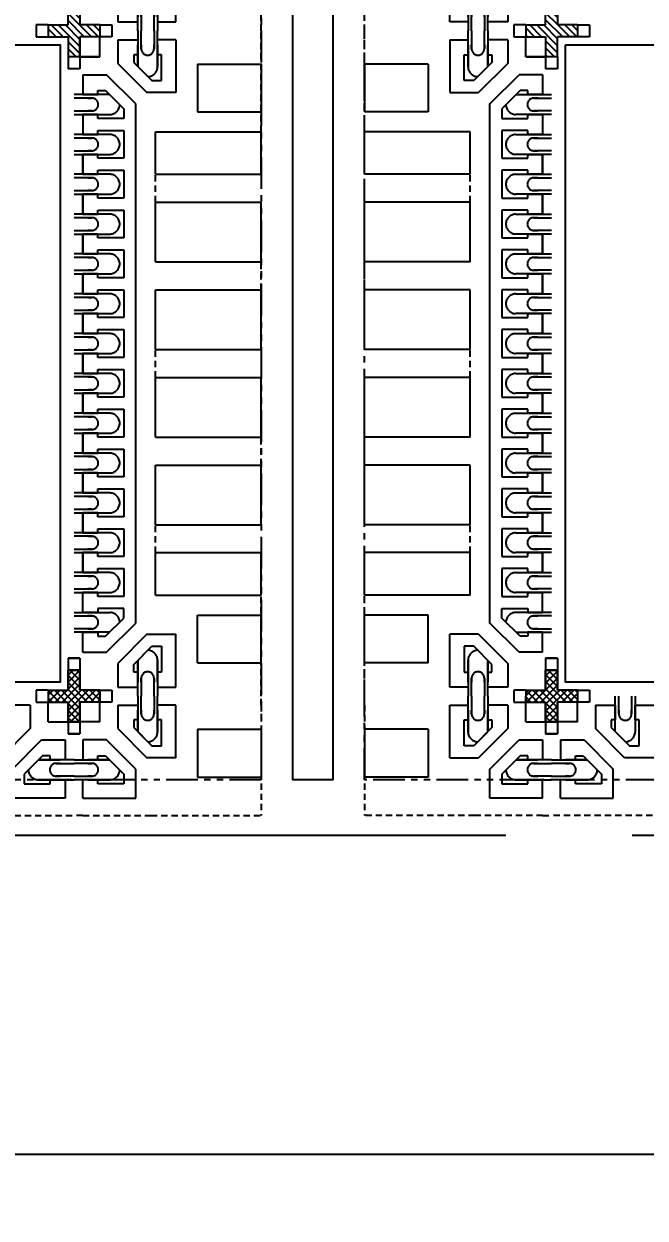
# Model space of a CAD drawing. Extents: x 91 to 778, y 180 to 503.
# Drawn here: x 332.47 to 348.08, y 239.11 to 269.09 of the extents above; entities that cross this region are included whole.
import ezdxf

# ---------------------------------------------------------------- set-up
doc = ezdxf.new("R2010")
doc.units = 0
doc.header["$LTSCALE"] = 12.7
doc.header["$MEASUREMENT"] = 0
doc.header["$PDMODE"] = 2
doc.linetypes.add('HIDDEN', pattern=[0.375, 0.25, -0.125])
doc.linetypes.add('PHANTOM', pattern=[2.5, 1.25, -0.25, 0.25, -0.25, 0.25, -0.25])
doc.layers.get('0').update_dxf_attribs({"linetype": 'CONTINUOUS'})
doc.layers.get('DEFPOINTS').update_dxf_attribs({"linetype": 'CONTINUOUS'})
for name, color, linetype in [('SH-01_DIM', 4, 'CONTINUOUS'), ('SH-01_HATCH', 10, 'CONTINUOUS'), ('SH-01_HIDDEN', 6, 'HIDDEN'), ('SH-01_MISC', 5, 'CONTINUOUS'), ('SH-01_OBJECT', 7, 'CONTINUOUS'), ('SH-01_PHANTOM', 1, 'PHANTOM')]:
    doc.layers.add(name, color=color, linetype=linetype)
doc.styles.get("Standard").update_dxf_attribs({"font": 'simplex.shx', "width": 0.82})
doc.dimstyles.new('STANDARD$0', dxfattribs={"dimtxt": 0.18, "dimasz": 0.18, "dimexe": 0.18, "dimexo": 0.0625, "dimgap": 0.09, "dimtad": 0, "dimtih": 1, "dimtoh": 1, "dimdec": 4, "dimzin": 0, "dimdsep": 46, "dimtxsty": 'STANDARD', "dimcen": 0.09, "dimadec": 0, "dimazin": 0, "dimtfac": 1, "dimtdec": 4, "dimtofl": 0, "dimtmove": 0, "dimatfit": 3, "dimfxl": 1, "dimtolj": 1, "dimtzin": 0, "dimarcsym": 0})

# ---------------------------------------------------------------- blocks, each defined once
blk = doc.blocks.new('_Open30')
at = {"color": 0, "lineweight": -2}
for p, q in [((-1, 0.2679), (0, 0)), ((0, 0), (-1, -0.2679)), ((0, 0), (-1, 0))]:
    blk.add_line(p, q, dxfattribs=at)
blk = doc.blocks.new('*D24')
at = {"layer": 'DEFPOINTS', "color": 0, "ltscale": 0.05, "transparency": 16777216}
for p in [(143.581, 254.717), (731.581, 254.717), (731.581, 212.675)]:
    blk.add_point(p, dxfattribs=at)
at = {"layer": 'SH-01_DIM', "ltscale": 0.05, "transparency": 16777216}
for p, q in [((143.581, 252.177), (143.581, 210.135)), ((731.581, 252.177), (731.581, 210.135)), ((146.756, 212.675), (431.027, 212.675)), ((728.406, 212.675), (442.306, 212.675))]:
    blk.add_line(p, q, dxfattribs=at)
at = {"layer": 'SH-01_DIM', "ltscale": 0.05, "transparency": 16777216, "xscale": 3.175000000000011, "yscale": 3.175000000000011, "zscale": 3.175000000000011, "rotation": 180}
blk.add_blockref('_Open30', (143.581, 212.675), dxfattribs=at)
at = {"layer": 'SH-01_DIM', "ltscale": 0.05, "transparency": 16777216, "xscale": 3.175000000000011, "yscale": 3.175000000000011, "zscale": 3.175000000000011}
blk.add_blockref('_Open30', (731.581, 212.675), dxfattribs=at)
at = {"layer": 'SH-01_DIM', "ltscale": 0.05, "transparency": 16777216, "insert": (436.666, 212.675), "char_height": 1.524, "attachment_point": 5}
blk.add_mtext('\\A1;MOLD AREA\\P 294.0000', dxfattribs=at)
blk = doc.blocks.new('*D70')
at = {"layer": 'DEFPOINTS', "color": 0, "ltscale": 0.05, "transparency": 16777216}
for p in [(145.331, 250.117), (729.831, 250.117), (729.831, 224.936)]:
    blk.add_point(p, dxfattribs=at)
at = {"layer": 'SH-01_DIM', "ltscale": 0.05, "transparency": 16777216}
for p, q in [((145.331, 247.577), (145.331, 222.396)), ((729.831, 247.577), (729.831, 222.396)), ((148.506, 224.936), (425.901, 224.936)), ((726.656, 224.936), (449.26, 224.936))]:
    blk.add_line(p, q, dxfattribs=at)
at = {"layer": 'SH-01_DIM', "ltscale": 0.05, "transparency": 16777216, "xscale": 3.175000000000011, "yscale": 3.175000000000011, "zscale": 3.175000000000011, "rotation": 180}
blk.add_blockref('_Open30', (145.331, 224.936), dxfattribs=at)
at = {"layer": 'SH-01_DIM', "ltscale": 0.05, "transparency": 16777216, "xscale": 3.175000000000011, "yscale": 3.175000000000011, "zscale": 3.175000000000011}
blk.add_blockref('_Open30', (729.831, 224.936), dxfattribs=at)
at = {"layer": 'SH-01_DIM', "ltscale": 0.05, "transparency": 16777216, "insert": (437.581, 224.936), "char_height": 1.524, "attachment_point": 5}
blk.add_mtext('\\A1;SAW SINGULATION AREA\\P 292.2500', dxfattribs=at)
blk = doc.blocks.new('A$C1BE279AF')
at = {"layer": 'SH-01_HATCH', "ltscale": 0.05}
h = blk.add_hatch(dxfattribs=at)
h.set_pattern_fill('ANSI31', color=10)
h.set_pattern_definition([(45, (2.30032, -1.11), (-0.0883883, 0.0883883), [])])
h.paths.add_polyline_path([(1.69, 1.19), (1.19, 1.19), (1.19, 1.69), (0.89, 1.69), (0.89, 1.19), (0.39, 1.19), (0.39, 0.89), (0.89, 0.89), (0.89, 0.39), (1.19, 0.39), (1.19, 0.89), (1.69, 0.89)])
at = {"layer": 'SH-01_HIDDEN'}
for p, q in [((0.89, 1.99), (1.19, 1.99)), ((0.89, 1.99), (0.89, 1.69)), ((1.19, 1.99), (1.19, 1.69)), ((0.09, 1.19), (0.09, 0.89)), ((0.39, 1.19), (0.09, 1.19)), ((1.69, 1.19), (1.99, 1.19)), ((1.99, 1.19), (1.99, 0.89)), ((0.09, 0.89), (0.39, 0.89)), ((1.99, 0.89), (1.69, 0.89)), ((0.89, 0.39), (0.89, 0.09)), ((1.19, 0.39), (1.19, 0.09)), ((0.89, 0.09), (1.19, 0.09))]:
    blk.add_line(p, q, dxfattribs=at)
at = {"layer": 'SH-01_OBJECT'}
for p, q in [((0.89, 1.69), (1.19, 1.69)), ((0.89, 1.69), (0.89, 1.19)), ((1.19, 1.19), (1.19, 1.69)), ((0.39, 1.19), (0.39, 0.89)), ((0.39, 1.19), (0.89, 1.19)), ((1.69, 1.19), (1.19, 1.19)), ((1.69, 1.19), (1.69, 0.89)), ((0.39, 0.89), (0.89, 0.89)), ((0.89, 0.39), (0.89, 0.89)), ((0.89, 0.89), (0.89, 0.89)), ((1.69, 0.89), (1.19, 0.89)), ((1.19, 0.89), (1.19, 0.89)), ((1.19, 0.89), (1.19, 0.39)), ((0.89, 0.39), (1.19, 0.39))]:
    blk.add_line(p, q, dxfattribs=at)
blk = doc.blocks.new('*U12')
at = {"layer": 'SH-01_MISC', "ltscale": 0.05}
blk.add_lwpolyline([(-8, 8), (8, 8), (8, -8), (-8, -8)], close=True, dxfattribs=at)
blk = doc.blocks.new('*U13')
at = {"color": 0, "linetype": 'ByBlock', "lineweight": -2, "transparency": 16777216}
blk.add_blockref('*U12', (167, 0), dxfattribs=at)
blk = doc.blocks.new('*U10')
at = {"layer": 'SH-01_MISC', "ltscale": 0.05}
blk.add_lwpolyline([(-8, 8), (8, 8), (8, -8), (-8, -8)], close=True, dxfattribs=at)
blk = doc.blocks.new('*U11')
at = {"color": 0, "linetype": 'ByBlock', "lineweight": -2, "transparency": 16777216}
blk.add_blockref('*U10', (0, 0), dxfattribs=at)
blk = doc.blocks.new('A$C6C8170C2')
at = {"layer": 'SH-01_HIDDEN'}
for p, q in [((10.75, 1.143), (10.997, 1.39)), ((11.007, 1.4), (11.55, 1.4)), ((11.9, 1.4), (11.007, 1.4)), ((11.55, 1.31), (11.45, 1.31)), ((11.45, 1.31), (11.9, 1.31)), ((11.55, 0.9), (10.99, 0.9)), ((10.99, 0.9), (11.9, 0.9)), ((11.45, 0.99), (11.55, 0.99)), ((11.9, 0.99), (11.45, 0.99))]:
    blk.add_line(p, q, dxfattribs=at)
at = {"layer": 'SH-01_HIDDEN', "ltscale": 0.05}
blk.add_line((9.367, 0), (11.9, 0), dxfattribs=at)
at = {"layer": 'SH-01_HIDDEN'}
for centre, radius, start, end in [((11.45, 1.15), 0.16, 90, 270), ((11.008, 1.158), 0.259, 183.3488, 265.9159)]:
    blk.add_arc(centre, radius, start, end, dxfattribs=at)
at = {"layer": 'SH-01_OBJECT', "ltscale": 0.05}
for p, q in [((10.8, 2.775), (10.3, 2.775)), ((11.25, 2.85), (11.75, 2.85)), ((11.75, 2.85), (11.75, 2.35)), ((11.675, 1.9), (11.675, 1.4)), ((11.675, 0.9), (11.675, 0.44)), ((11.675, 0.44), (10.35, 0.44))]:
    blk.add_line(p, q, dxfattribs=at)
at = {"layer": 'SH-01_OBJECT'}
for p, q in [((10.8, 2.775), (10.8, 2.183)), ((10.8, 2.183), (10.067, 1.45)), ((10.35, 1.167), (11.083, 1.9)), ((11.083, 1.9), (11.675, 1.9)), ((11.107, 1.5), (10.65, 1.043)), ((11.3, 1.5), (11.107, 1.5)), ((11.3, 1.4), (11.3, 1.5)), ((11.675, 1.4), (11.3, 1.4)), ((10.65, 1.043), (10.65, 0.8)), ((11.3, 0.8), (11.3, 0.9)), ((11.3, 0.9), (11.675, 0.9)), ((10.65, 0.8), (11.3, 0.8))]:
    blk.add_line(p, q, dxfattribs=at)
at = {"layer": 'SH-01_OBJECT', "linetype": 'Continuous'}
for q in [(11.25, 2.85), (11.75, 2.35)]:
    blk.add_line((11.25, 2.35), q, dxfattribs=at)
blk = doc.blocks.new('A$C1BB75304')
at = {"layer": 'SH-01_HIDDEN'}
for p, q in [((1.68, 16.78), (1.68, 15.887)), ((1.77, 16.33), (1.77, 16.78)), ((2.09, 16.78), (2.09, 16.33)), ((2.18, 15.87), (2.18, 16.78)), ((9.98, 15.87), (9.98, 16.78)), ((10.07, 16.78), (10.07, 16.33)), ((10.39, 16.33), (10.39, 16.78)), ((10.48, 16.78), (10.48, 15.887)), ((1.68, 15.887), (1.68, 16.43)), ((1.77, 16.43), (1.77, 16.33)), ((2.09, 16.33), (2.09, 16.43)), ((2.18, 16.43), (2.18, 15.87)), ((9.98, 16.43), (9.98, 15.87)), ((10.07, 16.33), (10.07, 16.43)), ((10.39, 16.43), (10.39, 16.33)), ((10.48, 15.887), (10.48, 16.43)), ((1.937, 15.63), (1.69, 15.877)), ((10.223, 15.63), (10.47, 15.877)), ((0.973, 15.18), (0.08, 15.18)), ((0.53, 15.09), (0.08, 15.09)), ((0.973, 15.18), (0.43, 15.18)), ((0.43, 15.09), (0.53, 15.09)), ((1.23, 14.923), (0.983, 15.17)), ((10.93, 14.923), (11.177, 15.17)), ((11.187, 15.18), (11.73, 15.18)), ((11.187, 15.18), (12.08, 15.18)), ((11.73, 15.09), (11.63, 15.09)), ((11.63, 15.09), (12.08, 15.09)), ((0.08, 14.77), (0.53, 14.77)), ((0.53, 14.77), (0.43, 14.77)), ((11.63, 14.77), (11.73, 14.77)), ((12.08, 14.77), (11.63, 14.77)), ((0.08, 14.68), (0.99, 14.68)), ((0.43, 14.68), (0.99, 14.68)), ((11.73, 14.68), (11.17, 14.68)), ((12.08, 14.68), (11.17, 14.68)), ((0.99, 14.18), (0.08, 14.18)), ((0.99, 14.18), (0.43, 14.18)), ((11.17, 14.18), (11.73, 14.18)), ((11.17, 14.18), (12.08, 14.18)), ((0.53, 14.09), (0.08, 14.09)), ((0.43, 14.09), (0.53, 14.09)), ((11.73, 14.09), (11.63, 14.09)), ((11.63, 14.09), (12.08, 14.09)), ((0.08, 13.77), (0.53, 13.77)), ((0.08, 13.68), (0.99, 13.68)), ((0.53, 13.77), (0.43, 13.77)), ((0.43, 13.68), (0.99, 13.68)), ((11.73, 13.68), (11.17, 13.68)), ((12.08, 13.68), (11.17, 13.68)), ((11.63, 13.77), (11.73, 13.77)), ((12.08, 13.77), (11.63, 13.77)), ((0.99, 13.18), (0.08, 13.18)), ((0.53, 13.09), (0.08, 13.09)), ((0.99, 13.18), (0.43, 13.18)), ((0.43, 13.09), (0.53, 13.09)), ((11.17, 13.18), (11.73, 13.18)), ((11.17, 13.18), (12.08, 13.18)), ((11.73, 13.09), (11.63, 13.09)), ((11.63, 13.09), (12.08, 13.09)), ((0.08, 12.77), (0.53, 12.77)), ((0.08, 12.68), (0.99, 12.68)), ((0.53, 12.77), (0.43, 12.77)), ((0.43, 12.68), (0.99, 12.68)), ((11.73, 12.68), (11.17, 12.68)), ((12.08, 12.68), (11.17, 12.68)), ((11.63, 12.77), (11.73, 12.77)), ((12.08, 12.77), (11.63, 12.77)), ((0.99, 12.18), (0.08, 12.18)), ((0.53, 12.09), (0.08, 12.09)), ((0.99, 12.18), (0.43, 12.18)), ((0.43, 12.09), (0.53, 12.09)), ((11.17, 12.18), (11.73, 12.18)), ((11.17, 12.18), (12.08, 12.18)), ((11.73, 12.09), (11.63, 12.09)), ((11.63, 12.09), (12.08, 12.09)), ((0.08, 11.77), (0.53, 11.77)), ((0.53, 11.77), (0.43, 11.77)), ((11.63, 11.77), (11.73, 11.77)), ((12.08, 11.77), (11.63, 11.77)), ((0.08, 11.68), (0.99, 11.68)), ((0.43, 11.68), (0.99, 11.68)), ((11.73, 11.68), (11.17, 11.68)), ((12.08, 11.68), (11.17, 11.68)), ((0.99, 11.18), (0.08, 11.18)), ((0.99, 11.18), (0.43, 11.18)), ((11.17, 11.18), (11.73, 11.18)), ((11.17, 11.18), (12.08, 11.18)), ((0.53, 11.09), (0.08, 11.09)), ((0.43, 11.09), (0.53, 11.09)), ((11.73, 11.09), (11.63, 11.09)), ((11.63, 11.09), (12.08, 11.09)), ((0.08, 10.77), (0.53, 10.77)), ((0.08, 10.68), (0.99, 10.68)), ((0.53, 10.77), (0.43, 10.77)), ((0.43, 10.68), (0.99, 10.68)), ((11.73, 10.68), (11.17, 10.68)), ((12.08, 10.68), (11.17, 10.68)), ((11.63, 10.77), (11.73, 10.77)), ((12.08, 10.77), (11.63, 10.77)), ((0.99, 10.18), (0.08, 10.18)), ((0.53, 10.09), (0.08, 10.09)), ((0.99, 10.18), (0.43, 10.18)), ((0.43, 10.09), (0.53, 10.09)), ((11.17, 10.18), (11.73, 10.18)), ((11.17, 10.18), (12.08, 10.18)), ((11.73, 10.09), (11.63, 10.09)), ((11.63, 10.09), (12.08, 10.09)), ((0.08, 9.77), (0.53, 9.77)), ((0.08, 9.68), (0.99, 9.68)), ((0.53, 9.77), (0.43, 9.77)), ((0.43, 9.68), (0.99, 9.68)), ((11.73, 9.68), (11.17, 9.68)), ((12.08, 9.68), (11.17, 9.68)), ((11.63, 9.77), (11.73, 9.77)), ((12.08, 9.77), (11.63, 9.77)), ((0.99, 9.18), (0.08, 9.18)), ((0.53, 9.09), (0.08, 9.09)), ((0.99, 9.18), (0.43, 9.18)), ((0.43, 9.09), (0.53, 9.09)), ((11.17, 9.18), (11.73, 9.18)), ((11.17, 9.18), (12.08, 9.18)), ((11.73, 9.09), (11.63, 9.09)), ((11.63, 9.09), (12.08, 9.09)), ((0.08, 8.77), (0.53, 8.77)), ((0.53, 8.77), (0.43, 8.77)), ((11.63, 8.77), (11.73, 8.77)), ((12.08, 8.77), (11.63, 8.77)), ((0.08, 8.68), (0.99, 8.68)), ((0.43, 8.68), (0.99, 8.68)), ((11.73, 8.68), (11.17, 8.68)), ((12.08, 8.68), (11.17, 8.68)), ((0.99, 8.18), (0.08, 8.18)), ((0.99, 8.18), (0.43, 8.18)), ((11.17, 8.18), (11.73, 8.18)), ((11.17, 8.18), (12.08, 8.18)), ((0.53, 8.09), (0.08, 8.09)), ((0.43, 8.09), (0.53, 8.09)), ((11.73, 8.09), (11.63, 8.09)), ((11.63, 8.09), (12.08, 8.09)), ((0.08, 7.77), (0.53, 7.77)), ((0.08, 7.68), (0.99, 7.68)), ((0.53, 7.77), (0.43, 7.77)), ((0.43, 7.68), (0.99, 7.68)), ((11.73, 7.68), (11.17, 7.68)), ((12.08, 7.68), (11.17, 7.68)), ((11.63, 7.77), (11.73, 7.77)), ((12.08, 7.77), (11.63, 7.77)), ((0.99, 7.18), (0.08, 7.18)), ((0.53, 7.09), (0.08, 7.09)), ((0.99, 7.18), (0.43, 7.18)), ((0.43, 7.09), (0.53, 7.09)), ((11.17, 7.18), (11.73, 7.18)), ((11.17, 7.18), (12.08, 7.18)), ((11.73, 7.09), (11.63, 7.09)), ((11.63, 7.09), (12.08, 7.09)), ((0.08, 6.77), (0.53, 6.77)), ((0.08, 6.68), (0.99, 6.68)), ((0.53, 6.77), (0.43, 6.77)), ((0.43, 6.68), (0.99, 6.68)), ((11.73, 6.68), (11.17, 6.68)), ((12.08, 6.68), (11.17, 6.68)), ((11.63, 6.77), (11.73, 6.77)), ((12.08, 6.77), (11.63, 6.77)), ((0.99, 6.18), (0.08, 6.18)), ((0.53, 6.09), (0.08, 6.09)), ((0.99, 6.18), (0.43, 6.18)), ((0.43, 6.09), (0.53, 6.09)), ((11.17, 6.18), (11.73, 6.18)), ((11.17, 6.18), (12.08, 6.18)), ((11.73, 6.09), (11.63, 6.09)), ((11.63, 6.09), (12.08, 6.09)), ((0.08, 5.77), (0.53, 5.77)), ((0.53, 5.77), (0.43, 5.77)), ((11.63, 5.77), (11.73, 5.77)), ((12.08, 5.77), (11.63, 5.77)), ((0.08, 5.68), (0.99, 5.68)), ((0.43, 5.68), (0.99, 5.68)), ((11.73, 5.68), (11.17, 5.68)), ((12.08, 5.68), (11.17, 5.68)), ((0.99, 5.18), (0.08, 5.18)), ((0.99, 5.18), (0.43, 5.18)), ((11.17, 5.18), (11.73, 5.18)), ((11.17, 5.18), (12.08, 5.18)), ((0.53, 5.09), (0.08, 5.09)), ((0.43, 5.09), (0.53, 5.09)), ((11.73, 5.09), (11.63, 5.09)), ((11.63, 5.09), (12.08, 5.09)), ((0.08, 4.77), (0.53, 4.77)), ((0.08, 4.68), (0.99, 4.68)), ((0.53, 4.77), (0.43, 4.77)), ((0.43, 4.68), (0.99, 4.68)), ((11.73, 4.68), (11.17, 4.68)), ((12.08, 4.68), (11.17, 4.68)), ((11.63, 4.77), (11.73, 4.77)), ((12.08, 4.77), (11.63, 4.77)), ((0.99, 4.18), (0.08, 4.18)), ((0.53, 4.09), (0.08, 4.09)), ((0.99, 4.18), (0.43, 4.18)), ((0.43, 4.09), (0.53, 4.09)), ((11.17, 4.18), (11.73, 4.18)), ((11.17, 4.18), (12.08, 4.18)), ((11.73, 4.09), (11.63, 4.09)), ((11.63, 4.09), (12.08, 4.09)), ((0.08, 3.77), (0.53, 3.77)), ((0.08, 3.68), (0.99, 3.68)), ((0.53, 3.77), (0.43, 3.77)), ((0.43, 3.68), (0.99, 3.68)), ((11.73, 3.68), (11.17, 3.68)), ((12.08, 3.68), (11.17, 3.68)), ((11.63, 3.77), (11.73, 3.77)), ((12.08, 3.77), (11.63, 3.77)), ((0.99, 3.18), (0.08, 3.18)), ((0.53, 3.09), (0.08, 3.09)), ((0.99, 3.18), (0.43, 3.18)), ((0.43, 3.09), (0.53, 3.09)), ((11.17, 3.18), (11.73, 3.18)), ((11.17, 3.18), (12.08, 3.18)), ((11.73, 3.09), (11.63, 3.09)), ((11.63, 3.09), (12.08, 3.09)), ((0.08, 2.77), (0.53, 2.77)), ((0.53, 2.77), (0.43, 2.77)), ((11.63, 2.77), (11.73, 2.77)), ((12.08, 2.77), (11.63, 2.77)), ((0.08, 2.68), (0.99, 2.68)), ((0.43, 2.68), (0.99, 2.68)), ((11.73, 2.68), (11.17, 2.68)), ((12.08, 2.68), (11.17, 2.68)), ((0.08, 2.18), (0.99, 2.18)), ((0.43, 2.18), (0.99, 2.18)), ((11.73, 2.18), (11.17, 2.18)), ((12.08, 2.18), (11.17, 2.18)), ((0.08, 2.09), (0.53, 2.09)), ((0.53, 2.09), (0.43, 2.09)), ((1.23, 1.937), (0.983, 1.69)), ((10.93, 1.937), (11.177, 1.69)), ((11.63, 2.09), (11.73, 2.09)), ((12.08, 2.09), (11.63, 2.09)), ((0.53, 1.77), (0.08, 1.77)), ((0.973, 1.68), (0.08, 1.68)), ((0.43, 1.77), (0.53, 1.77)), ((0.973, 1.68), (0.43, 1.68)), ((11.187, 1.68), (11.73, 1.68)), ((11.187, 1.68), (12.08, 1.68)), ((11.73, 1.77), (11.63, 1.77)), ((11.63, 1.77), (12.08, 1.77)), ((1.937, 1.23), (1.69, 0.983)), ((10.223, 1.23), (10.47, 0.983)), ((1.68, 0.973), (1.68, 0.43)), ((1.68, 0.08), (1.68, 0.973)), ((2.18, 0.43), (2.18, 0.99)), ((2.18, 0.99), (2.18, 0.08)), ((9.98, 0.43), (9.98, 0.99)), ((9.98, 0.99), (9.98, 0.08)), ((10.48, 0.973), (10.48, 0.43)), ((10.48, 0.08), (10.48, 0.973)), ((1.77, 0.43), (1.77, 0.53)), ((1.77, 0.53), (1.77, 0.08)), ((2.09, 0.53), (2.09, 0.43)), ((2.09, 0.08), (2.09, 0.53)), ((10.07, 0.53), (10.07, 0.43)), ((10.07, 0.08), (10.07, 0.53)), ((10.39, 0.43), (10.39, 0.53)), ((10.39, 0.53), (10.39, 0.08))]:
    blk.add_line(p, q, dxfattribs=at)
at = {"layer": 'SH-01_HIDDEN', "ltscale": 0.05}
for p, q in [((4.78, 14.247), (4.78, 16.78)), ((7.38, 14.247), (7.38, 16.78)), ((2.13, 12.48), (2.13, 13.18)), ((10.03, 12.48), (10.03, 13.18)), ((4.78, 10.28), (4.78, 10.98)), ((7.38, 10.28), (7.38, 10.98)), ((2.13, 8.08), (2.13, 8.78)), ((10.03, 8.08), (10.03, 8.78)), ((4.78, 5.88), (4.78, 6.58)), ((7.38, 5.88), (7.38, 6.58)), ((2.13, 3.68), (2.13, 4.38)), ((10.03, 3.68), (10.03, 4.38)), ((4.78, 0.08), (4.78, 2.613)), ((7.38, 0.08), (7.38, 2.613))]:
    blk.add_line(p, q, dxfattribs=at)
at = {"layer": 'SH-01_HIDDEN'}
for centre, radius, start, end in [((1.93, 16.33), 0.16, 180, 0), ((10.23, 16.33), 0.16, 180, 0), ((1.922, 15.888), 0.259, 273.3488, 355.9159), ((10.238, 15.888), 0.259, 184.0841, 266.6512), ((0.53, 14.93), 0.16, 270, 90), ((11.63, 14.93), 0.16, 90, 270), ((0.972, 14.938), 0.259, 274.0841, 356.6512), ((11.188, 14.938), 0.259, 183.3488, 265.9159), ((0.972, 13.923), 0.258, 1.6515, 86.0105), ((11.188, 13.923), 0.258, 93.9895, 178.3485), ((0.53, 13.93), 0.16, 270, 90), ((0.972, 13.937), 0.258, 273.9902, 358.3483), ((11.188, 13.937), 0.258, 181.6517, 266.0098), ((11.63, 13.93), 0.16, 90, 270), ((0.53, 12.93), 0.16, 270, 90), ((0.972, 12.923), 0.258, 1.6515, 86.0105), ((0.972, 12.937), 0.258, 273.9902, 358.3483), ((11.188, 12.923), 0.258, 93.9895, 178.3485), ((11.188, 12.937), 0.258, 181.6517, 266.0098), ((11.63, 12.93), 0.16, 90, 270), ((0.53, 11.93), 0.16, 270, 90), ((0.972, 11.923), 0.258, 1.6515, 86.0105), ((11.188, 11.923), 0.258, 93.9895, 178.3485), ((11.63, 11.93), 0.16, 90, 270), ((0.972, 11.937), 0.258, 273.9902, 358.3483), ((11.188, 11.937), 0.258, 181.6517, 266.0098), ((0.972, 10.923), 0.258, 1.6515, 86.0105), ((11.188, 10.923), 0.258, 93.9895, 178.3485), ((0.53, 10.93), 0.16, 270, 90), ((0.972, 10.937), 0.258, 273.9902, 358.3483), ((11.188, 10.937), 0.258, 181.6517, 266.0098), ((11.63, 10.93), 0.16, 90, 270), ((0.53, 9.93), 0.16, 270, 90), ((0.972, 9.923), 0.258, 1.6515, 86.0105), ((0.972, 9.937), 0.258, 273.9902, 358.3483), ((11.188, 9.923), 0.258, 93.9895, 178.3485), ((11.188, 9.937), 0.258, 181.6517, 266.0098), ((11.63, 9.93), 0.16, 90, 270), ((0.53, 8.93), 0.16, 270, 90), ((0.972, 8.923), 0.258, 1.6515, 86.0105), ((11.188, 8.923), 0.258, 93.9895, 178.3485), ((11.63, 8.93), 0.16, 90, 270), ((0.972, 8.937), 0.258, 273.9902, 358.3483), ((11.188, 8.937), 0.258, 181.6517, 266.0098), ((0.972, 7.923), 0.258, 1.6515, 86.0105), ((11.188, 7.923), 0.258, 93.9895, 178.3485), ((0.53, 7.93), 0.16, 270, 90), ((0.972, 7.937), 0.258, 273.9902, 358.3483), ((11.188, 7.937), 0.258, 181.6517, 266.0098), ((11.63, 7.93), 0.16, 90, 270), ((0.53, 6.93), 0.16, 270, 90), ((0.972, 6.923), 0.258, 1.6515, 86.0105), ((0.972, 6.937), 0.258, 273.9902, 358.3483), ((11.188, 6.923), 0.258, 93.9895, 178.3485), ((11.188, 6.937), 0.258, 181.6517, 266.0098), ((11.63, 6.93), 0.16, 90, 270), ((0.53, 5.93), 0.16, 270, 90), ((0.972, 5.923), 0.258, 1.6515, 86.0105), ((11.188, 5.923), 0.258, 93.9895, 178.3485), ((11.63, 5.93), 0.16, 90, 270), ((0.972, 5.937), 0.258, 273.9902, 358.3483), ((11.188, 5.937), 0.258, 181.6517, 266.0098), ((0.972, 4.923), 0.258, 1.6515, 86.0105), ((11.188, 4.923), 0.258, 93.9895, 178.3485), ((0.53, 4.93), 0.16, 270, 90), ((0.972, 4.937), 0.258, 273.9902, 358.3483), ((11.188, 4.937), 0.258, 181.6517, 266.0098), ((11.63, 4.93), 0.16, 90, 270), ((0.53, 3.93), 0.16, 270, 90), ((0.972, 3.923), 0.258, 1.6515, 86.0105), ((0.972, 3.937), 0.258, 273.9902, 358.3483), ((11.188, 3.923), 0.258, 93.9895, 178.3485), ((11.188, 3.937), 0.258, 181.6517, 266.0098), ((11.63, 3.93), 0.16, 90, 270), ((0.53, 2.93), 0.16, 270, 90), ((0.972, 2.923), 0.258, 1.6515, 86.0105), ((11.188, 2.923), 0.258, 93.9895, 178.3485), ((11.63, 2.93), 0.16, 90, 270), ((0.972, 2.937), 0.258, 273.9902, 358.3483), ((11.188, 2.937), 0.258, 181.6517, 266.0098), ((0.972, 1.922), 0.259, 3.3488, 85.9159), ((11.188, 1.922), 0.259, 94.0841, 176.6512), ((0.53, 1.93), 0.16, 270, 90), ((11.63, 1.93), 0.16, 90, 270), ((1.922, 0.972), 0.259, 4.0841, 86.6512), ((10.238, 0.972), 0.259, 93.3488, 175.9159), ((1.93, 0.53), 0.16, 0, 180), ((10.23, 0.53), 0.16, 0, 180)]:
    blk.add_arc(centre, radius, start, end, dxfattribs=at)
at = {"layer": 'SH-01_OBJECT', "ltscale": 0.05}
for p, q in [((0.73, 16.63), (0.23, 16.63)), ((0.23, 16.63), (0.23, 16.13)), ((0.73, 16.63), (0.23, 16.63)), ((0.23, 16.63), (0.23, 16.13)), ((1.18, 16.555), (1.68, 16.555)), ((2.64, 16.555), (2.18, 16.555)), ((2.64, 16.555), (2.64, 15.23)), ((9.52, 16.555), (9.52, 15.23)), ((9.52, 16.555), (9.98, 16.555)), ((10.98, 16.555), (10.48, 16.555)), ((11.43, 16.63), (11.93, 16.63)), ((11.43, 16.63), (11.93, 16.63)), ((11.93, 16.63), (11.93, 16.13)), ((11.93, 16.63), (11.93, 16.13)), ((3.18, 15.947), (4.78, 15.947)), ((8.98, 15.947), (7.38, 15.947)), ((0.305, 15.68), (0.305, 15.18)), ((0.305, 15.68), (0.897, 15.68)), ((11.855, 15.68), (11.263, 15.68)), ((11.855, 15.68), (11.855, 15.18)), ((3.18, 14.747), (4.78, 14.747)), ((8.98, 14.747), (7.38, 14.747)), ((0.305, 14.68), (0.305, 14.18)), ((11.855, 14.68), (11.855, 14.18)), ((2.13, 14.247), (4.78, 14.247)), ((4.78, 13.18), (4.78, 14.247)), ((10.03, 14.247), (7.38, 14.247)), ((7.38, 13.18), (7.38, 14.247)), ((0.305, 13.18), (0.305, 13.68)), ((0.305, 13.68), (0.305, 13.18)), ((11.855, 13.18), (11.855, 13.68)), ((11.855, 13.68), (11.855, 13.18)), ((2.13, 13.18), (4.78, 13.18)), ((10.03, 13.18), (7.38, 13.18)), ((0.305, 12.18), (0.305, 12.68)), ((0.305, 12.68), (0.305, 12.18)), ((11.855, 12.18), (11.855, 12.68)), ((11.855, 12.68), (11.855, 12.18)), ((2.13, 12.48), (4.78, 12.48)), ((4.78, 10.98), (4.78, 12.48)), ((7.38, 10.98), (7.38, 12.48)), ((10.03, 12.48), (7.38, 12.48)), ((0.305, 11.18), (0.305, 11.68)), ((0.305, 11.68), (0.305, 11.18)), ((11.855, 11.18), (11.855, 11.68)), ((11.855, 11.68), (11.855, 11.18)), ((2.13, 10.98), (4.78, 10.98)), ((10.03, 10.98), (7.38, 10.98)), ((0.305, 10.18), (0.305, 10.68)), ((0.305, 10.68), (0.305, 10.18)), ((11.855, 10.18), (11.855, 10.68)), ((11.855, 10.68), (11.855, 10.18)), ((2.13, 10.28), (4.78, 10.28)), ((4.78, 8.78), (4.78, 10.28)), ((4.78, 8.78), (4.78, 10.28)), ((7.38, 8.78), (7.38, 10.28)), ((10.03, 10.28), (7.38, 10.28)), ((7.38, 8.78), (7.38, 10.28)), ((0.305, 9.18), (0.305, 9.68)), ((0.305, 9.68), (0.305, 9.18)), ((11.855, 9.18), (11.855, 9.68)), ((11.855, 9.68), (11.855, 9.18)), ((2.13, 8.78), (4.78, 8.78)), ((10.03, 8.78), (7.38, 8.78)), ((0.305, 8.18), (0.305, 8.68)), ((0.305, 8.68), (0.305, 8.18)), ((11.855, 8.18), (11.855, 8.68)), ((11.855, 8.68), (11.855, 8.18)), ((2.13, 8.08), (4.78, 8.08)), ((4.78, 6.58), (4.78, 8.08)), ((7.38, 6.58), (7.38, 8.08)), ((10.03, 8.08), (7.38, 8.08)), ((0.305, 7.18), (0.305, 7.68)), ((0.305, 7.68), (0.305, 7.18)), ((11.855, 7.18), (11.855, 7.68)), ((11.855, 7.68), (11.855, 7.18)), ((0.305, 6.18), (0.305, 6.68)), ((0.305, 6.68), (0.305, 6.18)), ((11.855, 6.18), (11.855, 6.68)), ((11.855, 6.68), (11.855, 6.18)), ((2.13, 6.58), (4.78, 6.58)), ((10.03, 6.58), (7.38, 6.58)), ((2.13, 5.88), (4.78, 5.88)), ((4.78, 4.38), (4.78, 5.88)), ((7.38, 4.38), (7.38, 5.88)), ((10.03, 5.88), (7.38, 5.88)), ((0.305, 5.18), (0.305, 5.68)), ((0.305, 5.68), (0.305, 5.18)), ((11.855, 5.18), (11.855, 5.68)), ((11.855, 5.68), (11.855, 5.18)), ((0.305, 4.18), (0.305, 4.68)), ((0.305, 4.68), (0.305, 4.18)), ((11.855, 4.18), (11.855, 4.68)), ((11.855, 4.68), (11.855, 4.18)), ((2.13, 4.38), (4.78, 4.38)), ((10.03, 4.38), (7.38, 4.38)), ((0.305, 3.18), (0.305, 3.68)), ((0.305, 3.68), (0.305, 3.18)), ((2.13, 3.68), (4.78, 3.68)), ((4.78, 2.613), (4.78, 3.68)), ((7.38, 2.613), (7.38, 3.68)), ((10.03, 3.68), (7.38, 3.68)), ((11.855, 3.18), (11.855, 3.68)), ((11.855, 3.68), (11.855, 3.18)), ((0.305, 2.18), (0.305, 2.68)), ((0.305, 2.18), (0.305, 2.68)), ((2.13, 2.613), (4.78, 2.613)), ((10.03, 2.613), (7.38, 2.613)), ((11.855, 2.18), (11.855, 2.68)), ((11.855, 2.18), (11.855, 2.68)), ((3.18, 2.113), (4.78, 2.113)), ((8.98, 2.113), (7.38, 2.113)), ((0.305, 1.18), (0.305, 1.68)), ((1.913, 1.63), (2.64, 1.63)), ((2.64, 0.305), (2.64, 1.63)), ((9.52, 0.305), (9.52, 1.63)), ((10.247, 1.63), (9.52, 1.63)), ((11.855, 1.18), (11.855, 1.68)), ((3.18, 0.913), (4.78, 0.913)), ((8.98, 0.913), (7.38, 0.913)), ((1.18, 0.305), (1.68, 0.305)), ((2.18, 0.305), (2.64, 0.305)), ((9.98, 0.305), (9.52, 0.305)), ((10.98, 0.305), (10.48, 0.305))]:
    blk.add_line(p, q, dxfattribs=at)
at = {"layer": 'SH-01_OBJECT', "linetype": 'Continuous'}
for p, q in [((0.73, 16.13), (0.73, 16.63)), ((11.43, 16.13), (11.43, 16.63)), ((0.73, 16.13), (0.23, 16.13)), ((3.18, 15.947), (3.18, 14.747)), ((4.78, 15.947), (4.78, 14.747)), ((7.38, 15.947), (7.38, 14.747)), ((8.98, 15.947), (8.98, 14.747)), ((11.43, 16.13), (11.93, 16.13)), ((2.13, 13.18), (2.13, 14.247)), ((10.03, 13.18), (10.03, 14.247)), ((2.13, 10.98), (2.13, 12.48)), ((10.03, 10.98), (10.03, 12.48)), ((2.13, 8.78), (2.13, 10.28)), ((10.03, 8.78), (10.03, 10.28)), ((2.13, 6.58), (2.13, 8.08)), ((10.03, 6.58), (10.03, 8.08)), ((2.13, 4.38), (2.13, 5.88)), ((10.03, 4.38), (10.03, 5.88)), ((2.13, 2.613), (2.13, 3.68)), ((10.03, 2.613), (10.03, 3.68)), ((3.18, 0.913), (3.18, 2.113)), ((4.78, 0.913), (4.78, 2.113)), ((7.38, 0.913), (7.38, 2.113)), ((8.98, 0.913), (8.98, 2.113))]:
    blk.add_line(p, q, dxfattribs=at)
at = {"layer": 'SH-01_OBJECT'}
for p, q in [((0.73, 16.13), (0.73, 16.63)), ((1.18, 16.555), (1.18, 15.963)), ((1.68, 16.555), (1.68, 16.18)), ((2.18, 16.18), (2.18, 16.555)), ((9.98, 16.18), (9.98, 16.555)), ((10.48, 16.555), (10.48, 16.18)), ((10.98, 16.555), (10.98, 15.963)), ((11.43, 16.13), (11.43, 16.63)), ((0.23, 16.13), (0.73, 16.13)), ((1.18, 15.963), (1.913, 15.23)), ((1.68, 16.18), (1.58, 16.18)), ((1.58, 16.18), (1.58, 15.987)), ((1.58, 15.987), (2.037, 15.53)), ((2.28, 16.18), (2.18, 16.18)), ((2.28, 15.53), (2.28, 16.18)), ((9.88, 15.53), (9.88, 16.18)), ((9.88, 16.18), (9.98, 16.18)), ((10.58, 15.987), (10.123, 15.53)), ((10.98, 15.963), (10.247, 15.23)), ((10.48, 16.18), (10.58, 16.18)), ((10.58, 16.18), (10.58, 15.987)), ((11.93, 16.13), (11.43, 16.13)), ((1.63, 14.947), (0.897, 15.68)), ((10.53, 14.947), (11.263, 15.68)), ((2.037, 15.53), (2.28, 15.53)), ((10.123, 15.53), (9.88, 15.53)), ((0.305, 15.18), (0.68, 15.18)), ((0.68, 15.18), (0.68, 15.28)), ((0.68, 15.28), (0.873, 15.28)), ((0.873, 15.28), (1.33, 14.823)), ((2.64, 15.23), (1.913, 15.23)), ((9.52, 15.23), (10.247, 15.23)), ((11.287, 15.28), (10.83, 14.823)), ((11.48, 15.28), (11.287, 15.28)), ((11.48, 15.18), (11.48, 15.28)), ((11.855, 15.18), (11.48, 15.18)), ((1.33, 14.823), (1.33, 14.58)), ((1.63, 1.913), (1.63, 14.947)), ((10.53, 1.913), (10.53, 14.947)), ((10.83, 14.823), (10.83, 14.58)), ((0.68, 14.68), (0.305, 14.68)), ((0.68, 14.58), (0.68, 14.68)), ((1.33, 14.58), (0.68, 14.58)), ((10.83, 14.58), (11.48, 14.58)), ((11.48, 14.58), (11.48, 14.68)), ((11.48, 14.68), (11.855, 14.68)), ((0.305, 14.18), (0.68, 14.18)), ((0.68, 14.18), (0.68, 14.28)), ((0.68, 14.28), (1.33, 14.28)), ((1.33, 14.28), (1.33, 13.58)), ((11.48, 14.28), (10.83, 14.28)), ((10.83, 14.28), (10.83, 13.58)), ((11.48, 14.18), (11.48, 14.28)), ((11.855, 14.18), (11.48, 14.18)), ((0.68, 13.68), (0.305, 13.68)), ((0.68, 13.58), (0.68, 13.68)), ((1.33, 13.58), (0.68, 13.58)), ((10.83, 13.58), (11.48, 13.58)), ((11.48, 13.58), (11.48, 13.68)), ((11.48, 13.68), (11.855, 13.68)), ((0.68, 13.18), (0.68, 13.28)), ((0.68, 13.28), (1.33, 13.28)), ((1.33, 13.28), (1.33, 12.58)), ((11.48, 13.28), (10.83, 13.28)), ((10.83, 13.28), (10.83, 12.58)), ((11.48, 13.18), (11.48, 13.28)), ((0.305, 13.18), (0.68, 13.18)), ((11.855, 13.18), (11.48, 13.18)), ((0.68, 12.68), (0.305, 12.68)), ((0.68, 12.58), (0.68, 12.68)), ((11.48, 12.58), (11.48, 12.68)), ((11.48, 12.68), (11.855, 12.68)), ((1.33, 12.58), (0.68, 12.58)), ((10.83, 12.58), (11.48, 12.58)), ((0.305, 12.18), (0.68, 12.18)), ((0.68, 12.18), (0.68, 12.28)), ((0.68, 12.28), (1.33, 12.28)), ((1.33, 12.28), (1.33, 11.58)), ((11.48, 12.28), (10.83, 12.28)), ((10.83, 12.28), (10.83, 11.58)), ((11.48, 12.18), (11.48, 12.28)), ((11.855, 12.18), (11.48, 12.18)), ((0.68, 11.68), (0.305, 11.68)), ((0.68, 11.58), (0.68, 11.68)), ((1.33, 11.58), (0.68, 11.58)), ((10.83, 11.58), (11.48, 11.58)), ((11.48, 11.58), (11.48, 11.68)), ((11.48, 11.68), (11.855, 11.68)), ((0.305, 11.18), (0.68, 11.18)), ((0.68, 11.18), (0.68, 11.28)), ((0.68, 11.28), (1.33, 11.28)), ((1.33, 11.28), (1.33, 10.58)), ((11.48, 11.28), (10.83, 11.28)), ((10.83, 11.28), (10.83, 10.58)), ((11.48, 11.18), (11.48, 11.28)), ((11.855, 11.18), (11.48, 11.18)), ((0.68, 10.68), (0.305, 10.68)), ((0.68, 10.58), (0.68, 10.68)), ((1.33, 10.58), (0.68, 10.58)), ((10.83, 10.58), (11.48, 10.58)), ((11.48, 10.58), (11.48, 10.68)), ((11.48, 10.68), (11.855, 10.68)), ((0.68, 10.18), (0.68, 10.28)), ((0.68, 10.28), (1.33, 10.28)), ((1.33, 10.28), (1.33, 9.58)), ((11.48, 10.28), (10.83, 10.28)), ((10.83, 10.28), (10.83, 9.58)), ((11.48, 10.18), (11.48, 10.28)), ((0.305, 10.18), (0.68, 10.18)), ((11.855, 10.18), (11.48, 10.18)), ((0.68, 9.68), (0.305, 9.68)), ((0.68, 9.58), (0.68, 9.68)), ((11.48, 9.58), (11.48, 9.68)), ((11.48, 9.68), (11.855, 9.68)), ((1.33, 9.58), (0.68, 9.58)), ((10.83, 9.58), (11.48, 9.58)), ((0.305, 9.18), (0.68, 9.18)), ((0.68, 9.18), (0.68, 9.28)), ((0.68, 9.28), (1.33, 9.28)), ((1.33, 9.28), (1.33, 8.58)), ((11.48, 9.28), (10.83, 9.28)), ((10.83, 9.28), (10.83, 8.58)), ((11.48, 9.18), (11.48, 9.28)), ((11.855, 9.18), (11.48, 9.18)), ((0.68, 8.68), (0.305, 8.68)), ((0.68, 8.58), (0.68, 8.68)), ((1.33, 8.58), (0.68, 8.58)), ((10.83, 8.58), (11.48, 8.58)), ((11.48, 8.58), (11.48, 8.68)), ((11.48, 8.68), (11.855, 8.68)), ((0.305, 8.18), (0.68, 8.18)), ((0.68, 8.18), (0.68, 8.28)), ((0.68, 8.28), (1.33, 8.28)), ((1.33, 8.28), (1.33, 7.58)), ((11.48, 8.28), (10.83, 8.28)), ((10.83, 8.28), (10.83, 7.58)), ((11.48, 8.18), (11.48, 8.28)), ((11.855, 8.18), (11.48, 8.18)), ((0.68, 7.68), (0.305, 7.68)), ((0.68, 7.58), (0.68, 7.68)), ((1.33, 7.58), (0.68, 7.58)), ((10.83, 7.58), (11.48, 7.58)), ((11.48, 7.58), (11.48, 7.68)), ((11.48, 7.68), (11.855, 7.68)), ((0.68, 7.18), (0.68, 7.28)), ((0.68, 7.28), (1.33, 7.28)), ((1.33, 7.28), (1.33, 6.58)), ((11.48, 7.28), (10.83, 7.28)), ((10.83, 7.28), (10.83, 6.58)), ((11.48, 7.18), (11.48, 7.28)), ((0.305, 7.18), (0.68, 7.18)), ((11.855, 7.18), (11.48, 7.18)), ((0.68, 6.68), (0.305, 6.68)), ((0.68, 6.58), (0.68, 6.68)), ((11.48, 6.58), (11.48, 6.68)), ((11.48, 6.68), (11.855, 6.68)), ((1.33, 6.58), (0.68, 6.58)), ((10.83, 6.58), (11.48, 6.58)), ((0.305, 6.18), (0.68, 6.18)), ((0.68, 6.18), (0.68, 6.28)), ((0.68, 6.28), (1.33, 6.28)), ((1.33, 6.28), (1.33, 5.58)), ((11.48, 6.28), (10.83, 6.28)), ((10.83, 6.28), (10.83, 5.58)), ((11.48, 6.18), (11.48, 6.28)), ((11.855, 6.18), (11.48, 6.18)), ((0.68, 5.68), (0.305, 5.68)), ((0.68, 5.58), (0.68, 5.68)), ((1.33, 5.58), (0.68, 5.58)), ((10.83, 5.58), (11.48, 5.58)), ((11.48, 5.58), (11.48, 5.68)), ((11.48, 5.68), (11.855, 5.68)), ((0.305, 5.18), (0.68, 5.18)), ((0.68, 5.18), (0.68, 5.28)), ((0.68, 5.28), (1.33, 5.28)), ((1.33, 5.28), (1.33, 4.58)), ((11.48, 5.28), (10.83, 5.28)), ((10.83, 5.28), (10.83, 4.58)), ((11.48, 5.18), (11.48, 5.28)), ((11.855, 5.18), (11.48, 5.18)), ((0.68, 4.68), (0.305, 4.68)), ((0.68, 4.58), (0.68, 4.68)), ((1.33, 4.58), (0.68, 4.58)), ((10.83, 4.58), (11.48, 4.58)), ((11.48, 4.58), (11.48, 4.68)), ((11.48, 4.68), (11.855, 4.68)), ((0.68, 4.18), (0.68, 4.28)), ((0.68, 4.28), (1.33, 4.28)), ((1.33, 4.28), (1.33, 3.58)), ((11.48, 4.28), (10.83, 4.28)), ((10.83, 4.28), (10.83, 3.58)), ((11.48, 4.18), (11.48, 4.28)), ((0.305, 4.18), (0.68, 4.18)), ((11.855, 4.18), (11.48, 4.18)), ((0.68, 3.68), (0.305, 3.68)), ((0.68, 3.58), (0.68, 3.68)), ((11.48, 3.58), (11.48, 3.68)), ((11.48, 3.68), (11.855, 3.68)), ((1.33, 3.58), (0.68, 3.58)), ((10.83, 3.58), (11.48, 3.58)), ((0.305, 3.18), (0.68, 3.18)), ((0.68, 3.18), (0.68, 3.28)), ((0.68, 3.28), (1.33, 3.28)), ((1.33, 3.28), (1.33, 2.58)), ((11.48, 3.28), (10.83, 3.28)), ((10.83, 3.28), (10.83, 2.58)), ((11.48, 3.18), (11.48, 3.28)), ((11.855, 3.18), (11.48, 3.18)), ((0.68, 2.68), (0.305, 2.68)), ((0.68, 2.58), (0.68, 2.68)), ((1.33, 2.58), (0.68, 2.58)), ((10.83, 2.58), (11.48, 2.58)), ((11.48, 2.58), (11.48, 2.68)), ((11.48, 2.68), (11.855, 2.68)), ((0.68, 2.18), (0.305, 2.18)), ((0.68, 2.28), (0.68, 2.18)), ((1.33, 2.28), (0.68, 2.28)), ((1.33, 2.037), (1.33, 2.28)), ((10.83, 2.037), (10.83, 2.28)), ((10.83, 2.28), (11.48, 2.28)), ((11.48, 2.28), (11.48, 2.18)), ((11.48, 2.18), (11.855, 2.18)), ((0.873, 1.58), (1.33, 2.037)), ((0.897, 1.18), (1.63, 1.913)), ((11.263, 1.18), (10.53, 1.913)), ((11.287, 1.58), (10.83, 2.037)), ((0.305, 1.68), (0.68, 1.68)), ((0.68, 1.68), (0.68, 1.58)), ((0.68, 1.58), (0.873, 1.58)), ((1.913, 1.63), (1.18, 0.897)), ((10.247, 1.63), (10.98, 0.897)), ((11.48, 1.58), (11.287, 1.58)), ((11.855, 1.68), (11.48, 1.68)), ((11.48, 1.68), (11.48, 1.58)), ((1.58, 0.873), (2.037, 1.33)), ((2.037, 1.33), (2.28, 1.33)), ((2.28, 1.33), (2.28, 0.68)), ((10.123, 1.33), (9.88, 1.33)), ((9.88, 1.33), (9.88, 0.68)), ((10.58, 0.873), (10.123, 1.33)), ((0.305, 1.18), (0.897, 1.18)), ((11.855, 1.18), (11.263, 1.18)), ((1.18, 0.897), (1.18, 0.305)), ((1.58, 0.68), (1.58, 0.873)), ((1.68, 0.68), (1.58, 0.68)), ((1.68, 0.305), (1.68, 0.68)), ((2.28, 0.68), (2.18, 0.68)), ((2.18, 0.68), (2.18, 0.305)), ((9.88, 0.68), (9.98, 0.68)), ((9.98, 0.68), (9.98, 0.305)), ((10.48, 0.305), (10.48, 0.68)), ((10.48, 0.68), (10.58, 0.68)), ((10.58, 0.68), (10.58, 0.873)), ((10.98, 0.897), (10.98, 0.305))]:
    blk.add_line(p, q, dxfattribs=at)
blk = doc.blocks.new('A$C5C007AA3')
at = {"layer": 'SH-01_HIDDEN'}
for p, q in [((1.68, 3), (1.68, 2.107)), ((1.77, 2.55), (1.77, 3)), ((2.09, 3), (2.09, 2.55)), ((2.18, 2.09), (2.18, 3)), ((9.98, 2.09), (9.98, 3)), ((10.07, 3), (10.07, 2.55)), ((10.39, 2.55), (10.39, 3)), ((10.48, 3), (10.48, 2.107)), ((1.68, 2.107), (1.68, 2.65)), ((1.77, 2.65), (1.77, 2.55)), ((2.09, 2.55), (2.09, 2.65)), ((2.18, 2.65), (2.18, 2.09)), ((9.98, 2.65), (9.98, 2.09)), ((10.07, 2.55), (10.07, 2.65)), ((10.39, 2.65), (10.39, 2.55)), ((10.48, 2.107), (10.48, 2.65)), ((1.937, 1.85), (1.69, 2.097)), ((10.223, 1.85), (10.47, 2.097)), ((0.08, 1.4), (0.973, 1.4)), ((0.53, 1.31), (0.08, 1.31)), ((0.973, 1.4), (0.43, 1.4)), ((0.43, 1.31), (0.53, 1.31)), ((1.23, 1.143), (0.983, 1.39)), ((10.93, 1.143), (11.177, 1.39)), ((11.187, 1.4), (11.73, 1.4)), ((12.08, 1.4), (11.187, 1.4)), ((11.73, 1.31), (11.63, 1.31)), ((11.63, 1.31), (12.08, 1.31)), ((0.08, 0.99), (0.53, 0.99)), ((0.99, 0.9), (0.08, 0.9)), ((0.53, 0.99), (0.43, 0.99)), ((0.43, 0.9), (0.99, 0.9)), ((11.73, 0.9), (11.17, 0.9)), ((11.17, 0.9), (12.08, 0.9)), ((11.63, 0.99), (11.73, 0.99)), ((12.08, 0.99), (11.63, 0.99))]:
    blk.add_line(p, q, dxfattribs=at)
at = {"layer": 'SH-01_HIDDEN', "ltscale": 0.05}
for p, q in [((4.78, 2.775), (4.78, 3)), ((7.38, 2.775), (7.38, 3)), ((4.78, 2.775), (4.78, 1.067)), ((7.38, 2.775), (7.38, 1.067)), ((4.78, 1.067), (4.78, 0)), ((7.38, 1.067), (7.38, 0)), ((0.305, 0), (0.08, 0)), ((0.305, 0), (2.013, 0)), ((2.013, 0), (4.78, 0)), ((10.147, 0), (7.38, 0)), ((11.855, 0), (10.147, 0)), ((11.855, 0), (12.08, 0))]:
    blk.add_line(p, q, dxfattribs=at)
at = {"layer": 'SH-01_HIDDEN'}
for centre, radius, start, end in [((1.93, 2.55), 0.16, 180, 0), ((10.23, 2.55), 0.16, 180, 0), ((1.922, 2.108), 0.259, 273.3488, 355.9159), ((10.238, 2.108), 0.259, 184.0841, 266.6512), ((0.53, 1.15), 0.16, 270, 90), ((11.63, 1.15), 0.16, 90, 270), ((0.972, 1.158), 0.259, 274.0841, 356.6512), ((11.188, 1.158), 0.259, 183.3488, 265.9159)]:
    blk.add_arc(centre, radius, start, end, dxfattribs=at)
at = {"layer": 'SH-01_OBJECT', "linetype": 'Continuous'}
for p, q in [((0.73, 2.35), (0.73, 3)), ((0.73, 2.35), (0.73, 3)), ((11.43, 2.35), (11.43, 3)), ((0.73, 2.35), (0.08, 2.35)), ((0.73, 2.35), (0.08, 2.35)), ((3.18, 2.167), (3.18, 0.967)), ((4.78, 2.167), (4.78, 0.967)), ((7.38, 2.167), (7.38, 0.967)), ((8.98, 2.167), (8.98, 0.967)), ((11.43, 2.35), (12.08, 2.35))]:
    blk.add_line(p, q, dxfattribs=at)
at = {"layer": 'SH-01_OBJECT'}
for p, q in [((1.18, 2.775), (1.18, 2.183)), ((1.68, 2.775), (1.68, 2.4)), ((2.18, 2.4), (2.18, 2.775)), ((9.98, 2.4), (9.98, 2.775)), ((10.48, 2.775), (10.48, 2.4)), ((10.98, 2.775), (10.98, 2.183)), ((1.68, 2.4), (1.58, 2.4)), ((1.58, 2.4), (1.58, 2.207)), ((2.28, 2.4), (2.18, 2.4)), ((2.28, 1.75), (2.28, 2.4)), ((9.88, 1.75), (9.88, 2.4)), ((9.88, 2.4), (9.98, 2.4)), ((10.48, 2.4), (10.58, 2.4)), ((10.58, 2.4), (10.58, 2.207)), ((1.18, 2.183), (1.913, 1.45)), ((1.58, 2.207), (2.037, 1.75)), ((10.58, 2.207), (10.123, 1.75)), ((10.98, 2.183), (10.247, 1.45)), ((0.897, 1.9), (0.305, 1.9)), ((1.63, 1.167), (0.897, 1.9)), ((10.53, 1.167), (11.263, 1.9)), ((11.263, 1.9), (11.855, 1.9)), ((0.68, 1.4), (0.68, 1.5)), ((0.68, 1.5), (0.873, 1.5)), ((0.873, 1.5), (1.33, 1.043)), ((2.037, 1.75), (2.28, 1.75)), ((10.123, 1.75), (9.88, 1.75)), ((11.287, 1.5), (10.83, 1.043)), ((11.48, 1.5), (11.287, 1.5)), ((11.48, 1.4), (11.48, 1.5)), ((0.305, 1.4), (0.68, 1.4)), ((2.64, 1.45), (1.913, 1.45)), ((9.52, 1.45), (10.247, 1.45)), ((11.855, 1.4), (11.48, 1.4)), ((0.68, 0.9), (0.305, 0.9)), ((0.68, 0.8), (0.68, 0.9)), ((1.33, 1.043), (1.33, 0.8)), ((1.63, 0.44), (1.63, 1.167)), ((10.53, 0.44), (10.53, 1.167)), ((10.83, 1.043), (10.83, 0.8)), ((11.48, 0.8), (11.48, 0.9)), ((11.48, 0.9), (11.855, 0.9)), ((1.33, 0.8), (0.68, 0.8)), ((10.83, 0.8), (11.48, 0.8))]:
    blk.add_line(p, q, dxfattribs=at)
at = {"layer": 'SH-01_OBJECT', "ltscale": 0.05}
for p, q in [((1.18, 2.775), (1.68, 2.775)), ((2.64, 2.775), (2.18, 2.775)), ((2.64, 1.45), (2.64, 2.775)), ((9.52, 1.45), (9.52, 2.775)), ((9.52, 2.775), (9.98, 2.775)), ((10.98, 2.775), (10.48, 2.775)), ((3.18, 2.167), (4.78, 2.167)), ((8.98, 2.167), (7.38, 2.167)), ((0.305, 1.9), (0.305, 1.4)), ((11.855, 1.9), (11.855, 1.4)), ((0.305, 0.44), (0.305, 0.9)), ((3.18, 0.967), (4.78, 0.967)), ((8.98, 0.967), (7.38, 0.967)), ((11.855, 0.44), (11.855, 0.9)), ((0.305, 0.44), (1.63, 0.44)), ((11.855, 0.44), (10.53, 0.44))]:
    blk.add_line(p, q, dxfattribs=at)
blk = doc.blocks.new('A$C6EB0439C')
at = {"layer": 'SH-01_HIDDEN'}
for p, q in [((1.45, 2.107), (1.45, 3)), ((1.54, 2.55), (1.54, 3)), ((1.86, 3), (1.86, 2.55)), ((1.95, 3), (1.95, 2.09)), ((1.45, 2.107), (1.45, 2.65)), ((1.54, 2.65), (1.54, 2.55)), ((1.86, 2.55), (1.86, 2.65)), ((1.95, 2.65), (1.95, 2.09)), ((1.707, 1.85), (1.46, 2.097)), ((-0.15, 1.4), (0.743, 1.4)), ((0.3, 1.31), (-0.15, 1.31)), ((0.743, 1.4), (0.2, 1.4)), ((0.2, 1.31), (0.3, 1.31)), ((1, 1.143), (0.753, 1.39)), ((-0.15, 0.99), (0.3, 0.99)), ((0.76, 0.9), (-0.15, 0.9)), ((0.3, 0.99), (0.2, 0.99)), ((0.2, 0.9), (0.76, 0.9))]:
    blk.add_line(p, q, dxfattribs=at)
at = {"layer": 'SH-01_HIDDEN', "ltscale": 0.05}
blk.add_line((2.383, 0), (-0.15, 0), dxfattribs=at)
at = {"layer": 'SH-01_HIDDEN'}
for centre, radius, start, end in [((1.7, 2.55), 0.16, 180, 0), ((1.692, 2.108), 0.259, 273.3488, 355.9159), ((0.3, 1.15), 0.16, 270, 90), ((0.742, 1.158), 0.259, 274.0841, 356.6512)]:
    blk.add_arc(centre, radius, start, end, dxfattribs=at)
at = {"layer": 'SH-01_OBJECT', "ltscale": 0.05}
for p, q in [((0.5, 2.85), (0, 2.85)), ((0, 2.85), (0, 2.35)), ((0.95, 2.775), (1.45, 2.775)), ((0.95, 2.775), (0.95, 2.183)), ((1.95, 2.775), (2.45, 2.775)), ((0.075, 1.9), (0.075, 1.4)), ((0.075, 0.44), (0.075, 0.9)), ((0.075, 0.44), (1.4, 0.44))]:
    blk.add_line(p, q, dxfattribs=at)
at = {"layer": 'SH-01_OBJECT', "linetype": 'Continuous'}
for q in [(0.5, 2.85), (0, 2.35)]:
    blk.add_line((0.5, 2.35), q, dxfattribs=at)
at = {"layer": 'SH-01_OBJECT'}
for p, q in [((1.45, 2.775), (1.45, 2.4)), ((1.95, 2.4), (1.95, 2.775)), ((1.45, 2.4), (1.35, 2.4)), ((1.35, 2.4), (1.35, 2.207)), ((2.05, 2.4), (1.95, 2.4)), ((2.05, 1.75), (2.05, 2.4)), ((1.683, 1.45), (0.95, 2.183)), ((1.35, 2.207), (1.807, 1.75)), ((0.075, 1.9), (0.667, 1.9)), ((0.667, 1.9), (1.4, 1.167)), ((0.45, 1.4), (0.45, 1.5)), ((0.45, 1.5), (0.643, 1.5)), ((0.643, 1.5), (1.1, 1.043)), ((1.807, 1.75), (2.05, 1.75)), ((0.075, 1.4), (0.45, 1.4)), ((14.717, 1.45), (1.683, 1.45)), ((0.45, 0.9), (0.075, 0.9)), ((0.45, 0.8), (0.45, 0.9)), ((1.1, 1.043), (1.1, 0.8)), ((1.4, 0.44), (1.4, 1.167)), ((1.1, 0.8), (0.45, 0.8))]:
    blk.add_line(p, q, dxfattribs=at)

msp = doc.modelspace()

# ---------------------------------------------------------------- linework, layer by layer
at = {"layer": 'SH-01_OBJECT', "linetype": 'Continuous'}
for q in [(345.08073, 252.21735), (345.73073, 251.56735)]:
    msp.add_line((345.08073, 251.56735), q, dxfattribs=at)
at = {"layer": 'SH-01_OBJECT'}
msp.add_line((139.31278, 240.71745), (735.84868, 240.71745), dxfattribs=at)
at = {"layer": 'SH-01_OBJECT', "ltscale": 0.05}
msp.add_lwpolyline([(340.23073, 292.44235), (340.23073, 250.11745), (339.23073, 250.11745), (339.23073, 292.44235)], close=True, dxfattribs=at)
at = {"layer": 'SH-01_PHANTOM'}
msp.add_line((725.58073, 248.71745), (149.58073, 248.71745), dxfattribs=at)
at = {"layer": 'SH-01_PHANTOM', "ltscale": 0.05}
for points in [[(145.33073, 421.31745), (338.43073, 421.31745), (338.43073, 250.11745), (145.33073, 250.11745)], [(341.03073, 421.31745), (534.13073, 421.31745), (534.13073, 250.11745), (341.03073, 250.11745)]]:
    msp.add_lwpolyline(points, close=True, dxfattribs=at)

# ---------------------------------------------------------------- block references
at = {"ltscale": 0.05, "row_count": 10, "column_count": 1, "row_spacing": 16.7, "column_spacing": 0}
msp.add_blockref('A$C1BB75304', (333.65073, 252.13754), dxfattribs=at)
for name, p in [('*U13', (158.38073, 260.56745)), ('*U11', (354.08073, 260.56745))]:
    msp.add_blockref(name, p)
at = {"ltscale": 0.05}
for name, p in [('A$C5C007AA3', (333.65073, 249.21745)), ('A$C6EB0439C', (345.88073, 249.21745))]:
    msp.add_blockref(name, p, dxfattribs=at)
at = {"layer": 'SH-01_HATCH', "ltscale": 0.05, "row_count": 1, "column_count": 6, "row_spacing": 0, "column_spacing": 16.7}
msp.add_blockref('A$C6C8170C2', (238.33073, 249.21745), dxfattribs=at)
at = {"layer": 'SH-01_OBJECT', "ltscale": 0.05, "xscale": -1, "row_count": 10, "column_count": 1, "row_spacing": 16.7, "column_spacing": 0}
for p in [(334.77073, 251.17744), (346.77073, 251.17754)]:
    msp.add_blockref('A$C1BE279AF', p, dxfattribs=at)
at = {"layer": 'SH-01_OBJECT', "ltscale": 0.05, "row_count": 1, "column_count": 12, "row_spacing": 0, "column_spacing": 16.7}
for p in [(148.99073, 251.17744), (344.69073, 251.17735)]:
    msp.add_blockref('A$C1BE279AF', p, dxfattribs=at)

# ---------------------------------------------------------------- dimensions: what is measured, and where the dimension line sits
at = {"layer": 'SH-01_DIM', "ltscale": 0.05}
dim = msp.add_linear_dim(base=(731.58073, 212.67526), p1=(143.58073, 254.71745), p2=(731.58073, 254.71745), text='MOLD AREA\\P<>', dimstyle='STANDARD$0', override={"dimscale": 25.4, "dimtxt": 0.06, "dimasz": 0.125, "dimexe": 0.1, "dimexo": 0.1, "dimgap": 0.01, "dimtih": 0, "dimtoh": 0, "dimlfac": 0.5, "dimzin": 1, "dimpost": ' <>\\X', "dimblk": 'Open30', "dimcen": -0.09, "dimclrd": 256, "dimclre": 256, "dimclrt": 256, "dimazin": 1, "dimtp": 0.03, "dimtm": 0.03, "dimtofl": 1, "dimldrblk": 'Open30', "dimlwd": -1, "dimlwe": -1}, dxfattribs=at)
dim.commit()
dim.dimension.update_dxf_attribs({"geometry": '*D24', "text_midpoint": (436.66625, 212.67526), "dimtype": 128})
dim = msp.add_linear_dim(base=(729.83073, 224.93642), p1=(145.33073, 250.11745), p2=(729.83073, 250.11745), text='SAW SINGULATION AREA\\P<>', dimstyle='STANDARD$0', override={"dimscale": 25.4, "dimtxt": 0.06, "dimasz": 0.125, "dimexe": 0.1, "dimexo": 0.1, "dimgap": 0.01, "dimtih": 0, "dimtoh": 0, "dimlfac": 0.5, "dimzin": 1, "dimpost": ' <>\\X', "dimblk": 'Open30', "dimcen": -0.09, "dimclrd": 256, "dimclre": 256, "dimclrt": 256, "dimazin": 1, "dimtp": 0.03, "dimtm": 0.03, "dimtofl": 1, "dimldrblk": 'Open30', "dimlwd": -1, "dimlwe": -1}, dxfattribs=at)
dim.commit()
dim.dimension.update_dxf_attribs({"geometry": '*D70', "text_midpoint": (437.58073, 224.93642)})

doc.saveas('drawing.dxf')
